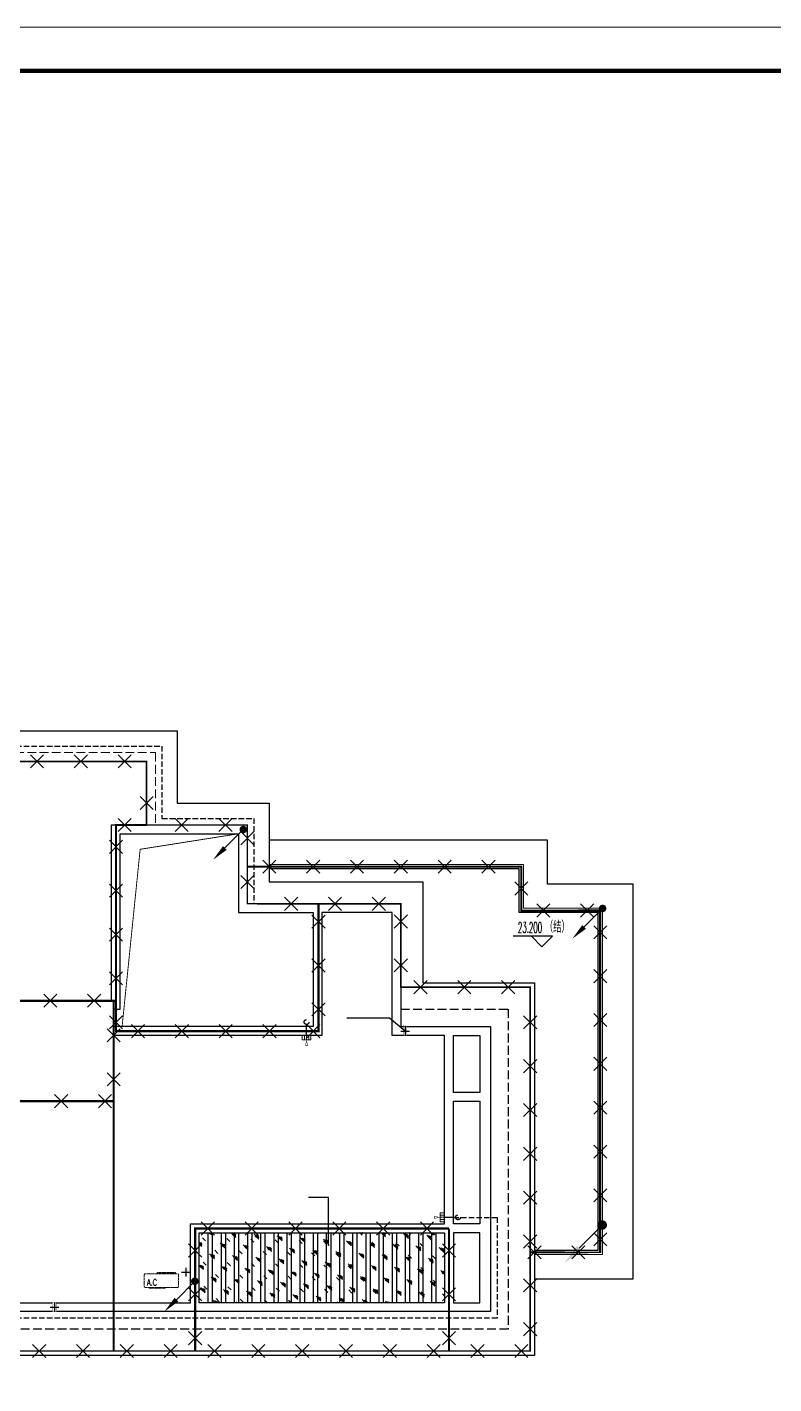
# Model space of a CAD drawing. Extents: x 3002737 to 4077523, y -995787 to -7267.
# Drawn here: x 3168012 to 3185049, y -729735 to -698787 of the extents above; entities that cross this region are included whole.
import ezdxf

# ---------------------------------------------------------------- set-up
doc = ezdxf.new("R2010")
doc.units = 0
doc.header["$LTSCALE"] = 1000
doc.header["$MEASUREMENT"] = 0
for name, pattern in [('#P_--_20B1_001_t3$0$DASH', [0.35, 0.25, -0.1]), ('__DASH', [0.35, 0.25, -0.1]), ('DASH', [0.35, 0.25, -0.1])]:
    doc.linetypes.add(name, pattern=pattern)
doc.layers.get('0').update_dxf_attribs({"linetype": 'CONTINUOUS'})
for name, color, linetype in [('!!电气', 1, 'CONTINUOUS'), ('$RECOVER_210609100354-0', 7, 'CONTINUOUS'), ('DIM_ELEV', 3, 'CONTINUOUS'), ('DIM_LEAD', 3, 'CONTINUOUS'), ('LWIRE', 4, 'CONTINUOUS'), ('ROOF', 183, 'CONTINUOUS'), ('VPIPE-凝结', 150, 'CONTINUOUS'), ('VPIPE-雨水', 4, 'DASH'), ('WIRE-避雷', 4, 'CONTINUOUS'), ('保温', 6, 'CONTINUOUS'), ('机电标识类', 1, 'CONTINUOUS'), ('污水', 3, 'CONTINUOUS'), ('看线', 185, 'CONTINUOUS')]:
    doc.layers.add(name, color=color, linetype=linetype)
for name, color, linetype, lineweight in [('图框', 147, 'CONTINUOUS', 20), ('平面-分水线', 189, 'CONTINUOUS', 15), ('平面-栏杆', 56, 'CONTINUOUS', 15), ('平面-看线', 252, 'CONTINUOUS', 15), ('平面-空调预留孔', 252, 'CONTINUOUS', 15), ('空调', 76, 'CONTINUOUS', 13)]:
    doc.layers.add(name, color=color, linetype=linetype, lineweight=lineweight)
doc.styles.add('_TCH_DIM', font='SIMPLEX', dxfattribs={"bigfont": 'GBCBIG'})
doc.styles.get("Standard").update_dxf_attribs({"font": 'gbenor.shx', "bigfont": 'gbcbig.shx'})

# ---------------------------------------------------------------- blocks, each defined once
blk = doc.blocks.new('rtyryrtyeeretee')
at = {"layer": '平面-空调预留孔', "color": 252, "linetype": 'DASH', "ltscale": 0.1}
for p, q in [((669748.8674389471, 343882.007023841), (669748.8674389471, 343872.007023841)), ((669758.8674389471, 343862.007023841), (670111.7031072036, 343862.007023841)), ((670121.7031072036, 343872.007023841), (670121.7031072036, 343882.007023841))]:
    blk.add_line(p, q, dxfattribs=at)
blk.add_lwpolyline([(670402.0143738759, 343882.0070238413), (669662.0143738759, 343882.007023841, -0.414213562373517), (669642.0143738759, 343902.007023841), (669642.0143738764, 344172.007023841, -0.414213562372746), (669662.0143738764, 344192.007023841), (670402.0143738755, 344192.007023841, -0.4142135623727947), (670422.0143738755, 344172.007023841), (670422.0143738759, 343902.0070238415, -0.4142135623733224)], format="xyb", close=True, dxfattribs=at)
blk.add_lwpolyline([(670352.8023801355, 344221.1163422599), (669932.984234771, 344221.1163422599), (669932.984234771, 344206.0022866031), (670352.8023801355, 344206.0022866031)], close=True, dxfattribs=at)
for centre, start, end in [((669758.8674389471, 343872.007023841), 180, 270), ((670111.7031072036, 343872.007023841), 270, 0)]:
    blk.add_arc(centre, 10, start, end, dxfattribs=at)
at = {"layer": '平面-空调预留孔', "color": 252, "linetype": 'DASH', "ltscale": 0.1, "style": '_TCH_DIM', "width": 0.7058823529411765}
blk.add_text('A.C', height=146.88, dxfattribs=at).set_placement((669701.4101996182, 343921.6318135191))
blk = doc.blocks.new('DFSFSF')
at = {"layer": '平面-分水线'}
for p, q in [((697141.9143252881, 775567.7311356195), (697141.9143252881, 775667.5561356199)), ((697342.3369560526, 775667.5561356199), (697142.6869560517, 775667.5561356199)), ((697193.1069603423, 775567.7311356195), (697193.1069603423, 775667.5561356199)), ((697242.5119560522, 775567.7311356195), (697242.5119560522, 775667.5561356199)), ((697291.916951762, 775567.7311356195), (697291.916951762, 775667.5561356199)), ((697342.3369560526, 775667.5561356199), (697342.3369560526, 775567.7311356195)), ((697342.3369560526, 775567.7311356195), (697342.3369560526, 775667.5561356199)), ((697342.3369560526, 775567.7311356195), (697142.6869560517, 775567.7311356195))]:
    blk.add_line(p, q, dxfattribs=at)
blk = doc.blocks.new('DFGDGDGD')
at = {"layer": '平面-分水线', "const_width": 10}
blk.add_lwpolyline([(697267.5119560522, 775440.6606483405), (697242.5119560522, 775540.6606483405), (697217.5119560522, 775440.6606483405)], close=True, dxfattribs=at)
blk.add_blockref('DFSFSF', (0, 0))
blk = doc.blocks.new('GDGDGDRGDR')
at = {"linetype": '__DASH', "ltscale": 0.1}
blk.add_wipeout([(425935.0893827186, 371498.33181868016), (425734.9359355549, 371498.33181859215), (425734.9359352478, 371418.331818531), (425935.08938238653, 371418.3318185004)], dxfattribs=at).dxf.layer = '污水'
at = {"layer": '机电标识类', "color": 250, "linetype": 'DASH', "ltscale": 400}
for p, q in [((425935.0893824034, 371458.3318185734), (425734.9359355539, 371458.3318185735)), ((425834.8193114293, 371358.3318185735), (425834.8193114294, 371558.3318185735))]:
    blk.add_line(p, q, dxfattribs=at)
at = {"layer": '污水', "linetype": '__DASH', "ltscale": 0.1, "const_width": 10}
blk.add_lwpolyline([(425935.0893824034, 371498.3318185734), (425734.9359355539, 371498.3318185735), (425734.9359355539, 371418.3318185735), (425935.0893824033, 371418.3318185734)], close=True, dxfattribs=at)
blk = doc.blocks.new('GDGDFDS')
at = {"layer": '保温', "linetype": 'Continuous', "ltscale": 10}
h = blk.add_hatch(dxfattribs=at)
h.set_pattern_fill('玻璃1', color=132, scale=50, style=0)
h.set_pattern_definition([(45, (100, 20), (-244.9417890030201, 244.9417890030201), [112, -288]), (45, (148, 40), (-244.9417890030201, 244.9417890030201), [48, -352]), (45, (100, 40), (-244.9417890030201, 244.9417890030201), [80, -320]), (45, (124, 20), (268.7005768508881, -268.7005768508881), [100, -300]), (45, (100, 0), (-244.9417890030201, 244.9417890030201), [160, -240]), (45, (100, 60), (-244.9417890030201, 244.9417890030201), [40, -360])])
h.paths.add_polyline_path([(429816.6387731368, 209506.9320951914), (429816.6387731368, 211106.9481932656), (424216.5786592269, 211107.0174670814), (424216.5786592269, 209507.0013690073)])
at = {"layer": '保温', "color": 252, "linetype": 'Continuous', "ltscale": 10, "true_color": 0x939598}
for p, q in [((424416.5786451383, 211107.0174653204), (424416.5786733155, 209507.0013672462)), ((424516.5786451383, 211107.0174670815), (424516.5786733155, 209507.0013690073)), ((424716.5786451387, 211106.9979751434), (424716.5786733159, 209506.9818770693)), ((424816.5786451387, 211106.9979769045), (424816.5786733159, 209506.9818788304)), ((425016.5786451388, 211106.9914819399), (425016.578673316, 209506.9753838657)), ((425116.5786451388, 211106.991483701), (425116.578673316, 209506.9753856268)), ((425316.5786451389, 211106.9849887363), (425316.5786733161, 209506.9688906622)), ((425416.5786451389, 211106.9849904974), (425416.5786733161, 209506.9688924233)), ((425616.578645139, 211106.9784955328), (425616.5786733162, 209506.9623974587)), ((425716.578645139, 211106.9784972939), (425716.5786733162, 209506.9623992197)), ((425916.5786451384, 211107.0174917362), (425916.5786733156, 209507.0013936621)), ((426016.5786451384, 211107.0174934973), (426016.5786733156, 209507.0013954232)), ((426216.5786451393, 211106.9655091257), (426216.5786733165, 209506.9494110516)), ((426316.5786451393, 211106.9655108868), (426316.5786733165, 209506.9494128127)), ((426516.5786451394, 211106.9590159222), (426516.5786733166, 209506.942917848)), ((426616.5786451394, 211106.9590176833), (426616.5786733166, 209506.9429196091)), ((426816.5786451395, 211106.9525227187), (426816.5786733167, 209506.9364246445)), ((426916.5786451395, 211106.9525244797), (426916.5786733167, 209506.9364264056)), ((427116.5786451396, 211106.9460295151), (427116.5786733169, 209506.929931441)), ((427216.5786451396, 211106.9460312762), (427216.5786733169, 209506.929933202)), ((427416.5786451384, 211107.0175181521), (427416.5786733156, 209507.001420078)), ((427516.5786451384, 211107.0175199132), (427516.5786733156, 209507.0014218391)), ((427716.5786451399, 211106.933043108), (427716.5786733172, 209506.9169450339)), ((427816.5786451399, 211106.9330448691), (427816.5786733172, 209506.916946795)), ((428016.5786451385, 211107.0175287185), (428016.5786733157, 209507.0014306443)), ((428116.5786451385, 211107.0175304796), (428116.5786733157, 209507.0014324054)), ((428316.5786451402, 211106.920056701), (428316.5786733174, 209506.9039586268)), ((428416.5786451402, 211106.920058462), (428416.5786733174, 209506.9039603879)), ((428616.5786451384, 211107.0175392848), (428616.5786733156, 209507.0014412107)), ((428716.5786451384, 211107.0175410459), (428716.5786733156, 209507.0014429718)), ((428916.5786451403, 211106.9070702939), (428916.5786733176, 209506.8909722197)), ((429016.5786451403, 211106.9070720549), (429016.5786733176, 209506.8909739808)), ((429216.5786451405, 211106.9005770904), (429216.5786733177, 209506.8844790162)), ((429316.5786451405, 211106.9005788514), (429316.5786733177, 209506.8844807773)), ((429516.5786451406, 211106.8940838868), (429516.5786733178, 209506.8779858127)), ((429616.5786451406, 211106.8940856479), (429616.5786733178, 209506.8779875737))]:
    blk.add_line(p, q, dxfattribs=at)
blk = doc.blocks.new('A$C1F33016B')
at = {"layer": '$RECOVER_210609100354-0', "color": 252, "const_width": 8}
blk.add_lwpolyline([(38849.99999452196, 6999.9999988419), (36150.00000426173, 6999.9999988419), (36150.00000426173, 4699.999998799525), (38849.99999452196, 4699.999998799525)], close=True, dxfattribs=at)
at = {"color": 252, "const_width": 20}
blk.add_lwpolyline([(39041.42135833949, 6399.999994003912), (39453.92135829851, 10445.49999882374), (41700.00006082188, 10799.99999900162)], dxfattribs=at)
at = {"layer": 'DIM_ELEV', "color": 251}
for p, q in [((48858.46384417266, 8462.932664352003), (47966.21346077323, 8462.932664352003)), ((48618.46384417266, 8222.932664352003), (48378.46384417266, 8462.932664352003)), ((48618.46384417266, 8222.932664352003), (48858.46384417266, 8462.932664352003))]:
    blk.add_line(p, q, dxfattribs=at)
at = {"layer": 'DIM_LEAD', "color": 252}
for p, q in [((45144.57870209496, 6590.498643837404), (44166.07870209496, 6590.498643837404)), ((43748.49348537251, 2503.498643837404), (43297.07214064524, 2503.498643837404)), ((43748.49349053204, 1417.498842426809), (43748.49348537251, 2503.498643837404)), ((43748.49349053204, 1417.498842426809), (43748.49348537251, 2503.498643837404)), ((43748.49349053204, 1417.498842426809), (43748.49348537251, 2503.498643837404)), ((43748.49349053204, 1417.498842426809), (43748.49348537251, 2503.498643837404))]:
    blk.add_line(p, q, dxfattribs=at)
at = {"layer": 'DIM_LEAD', "color": 252, "const_width": 20}
blk.add_lwpolyline([(43748.49349057954, 1407.498842426809, 1), (43748.49349048454, 1427.498842426809, 1)], format="xyb", close=True, dxfattribs=at)
blk.add_lwpolyline([(43748.49349057954, 1407.498842426809, 1), (43748.49349048454, 1427.498842426809, 1)], format="xyb", close=True, dxfattribs=at)
blk.add_lwpolyline([(43748.49349057954, 1407.498842426809, 1), (43748.49349048454, 1427.498842426809, 1)], format="xyb", close=True, dxfattribs=at)
blk.add_lwpolyline([(43748.49349057954, 1407.498842426809, 1), (43748.49349048454, 1427.498842426809, 1)], format="xyb", close=True, dxfattribs=at)
at = {"layer": 'ROOF', "color": 252, "ltscale": 0.8}
for points in [[(27249.98847149499, 1900.000006468967), (27249.98863871954, 6899.999991594814), (29100.00004994497, 6899.999991710298), (29100.00004963577, 9699.999991236487), (32600.00004876032, 9699.999991323333), (32600.00004871562, 11499.99999907031), (34700.00106946845, 11499.99999892991), (34700.00106958486, 13150.00000285031), (40299.99904567283, 13149.9999984121), (40299.99904424231, 11499.9999989341), (42400.00006067008, 11499.9999990568), (42400.00006077252, 9699.99999118247), (45900.00006058626, 9699.999991131015), (45900.00018081442, 7400.001628744882), (46600.00018126238, 7400.001628465019)], [(39600.00006019697, 10999.9999990263), (39600.00006019697, 12449.99999882351), (35400.00005926006, 12449.99999882351), (35400.00005926006, 10999.9999990263), (36200.00005917531, 10999.9999990263), (36200.00006137043, 8400.27025674237), (34200.20408972166, 8400.270255054114), (34200.20408972166, 8999.999999580905), (29800.00005914178, 8999.999999580905), (29800.00005914178, 6199.999999793712), (27949.98863872234, 6199.999999749474), (27949.98863872234, 1900.068179056048), (34400.04295058083, 1899.931803827174), (34400.04240705445, 99.99999998975545), (40599.9575778814, 100.0000000107102), (40599.95812140778, 1899.939857619116), (46400.01147988439, 1900.062273277901), (46400.00056727789, 6199.99999175407), (45200.00005907286, 6199.999992233701), (45200.00006029941, 8999.99999114126), (43600.00006028265, 8999.99999120878), (43600.00006022304, 6199.999999791384), (38849.99999452196, 6199.999999791384)], [(38800.00006019697, 6999.9999988419), (38800.00006019697, 10999.9999990263), (39600.00006019697, 10999.9999990263)], [(38850.02252044249, 6799.996107412968), (39000.00006027427, 6799.995862165), (39000.00005986635, 10799.99999900162), (41700.00006082188, 10799.99999896553), (41700.0000607986, 8999.99879467301), (43400.00006035343, 8999.99879463669), (43400.00006029755, 6399.999992001802), (38850.00005673245, 6399.999997232575)], [(48450.00003846548, 649.9999970309436), (50699.99999928474, 649.9999896022491), (50699.9999994617, 9649.99395020958), (48749.99999763817, 9650.018115234096), (48749.9999975739, 10649.9999912614), (42400.00006071851, 10649.99999139784)], [(48450.00004991237, 1299.999996865634), (49899.99999929685, 1299.999991850462), (49899.99999944866, 9000.002676410135), (48099.99999768008, 9000.026841434184), (48099.99999761581, 9999.99999127537), (42400.00006075576, 9999.999991397839)], [(46600.00018126238, 7400.001628465019), (48449.98877907172, 7400.001627369784), (48450.00007808954, 2899.999998201616), (48450.00007808954, 2899.999998201616), (48450.00000764616, -1099.999999482883), (26550.00008945167, -1099.999999482883), (26550.00008389354, 99.99999419599771), (25000.0000571236, 99.99999852571636)], [(45400.00004702806, 7300.001595500857), (48350.00006422121, 7300.001635620371), (48350.00000940822, -999.9999994828831), (26650.00008898787, -999.9999994828831), (26650.00008343067, 199.9999939166009), (25000.000057403, 199.9999985257164)], [(45400.00004702806, 7300.001595500857), (45400.00005926751, 6399.999992154073), (47449.99999941699, 6400.000001535285), (47449.99999941699, -99.99999948288314), (27550.00007612817, -100.0000007869676), (27550.00007612817, 1899.999997639563), (27249.98863871954, 1899.999998943415)], [(46600.00005955249, 6199.999988187104), (47199.98555797525, 6199.999775056262), (47199.98994026892, 4899.99999251496), (46600.00005848892, 4900.000007299008), (46600.00005955249, 6199.999988187104)], [(47199.99061446823, 4700.000005535781), (47200.00005325861, 1899.999984931201), (46600.00005603395, 1900.000013988931), (46600.00005848892, 4699.999992142897), (47199.99061446823, 4700.000005535781)]]:
    blk.add_lwpolyline(points, dxfattribs=at)
at = {"layer": 'ROOF', "color": 252, "linetype": '__DASH', "ltscale": 0.8}
blk.add_lwpolyline([(45400.00005382765, 6799.999736199155), (47849.98901562393, 6800.00252925558), (47850.00001821294, -499.9999994828831), (27150.0000866726, -499.9999994828831), (27150.0000811154, 699.9999925198499), (25000.00005879998, 699.9999985257164)], dxfattribs=at)
at = {"layer": 'ROOF', "color": 252, "ltscale": 0.8}
for points in [[(40799.93324691989, 100.0000005171169), (40799.93324691989, 1699.87757561449), (46399.99343711976, 1700.016098590568), (46399.99342971016, 100.0000005171169)], [(47199.99343796819, 1699.999991441611), (46599.99343796819, 1699.999991441611), (46599.99343796819, 100.0000000004657), (47199.99343796819, 100.0000000004657)]]:
    blk.add_lwpolyline(points, close=True, dxfattribs=at)
at = {"layer": 'VPIPE-凝结', "color": 252}
for p, q in [((43250.01285656728, 6199.999999795575), (43250.01282322686, 6449.999906104757)), ((46400.01090591028, 2050.075069551356), (46650.01081221923, 2050.075036210474))]:
    blk.add_line(p, q, dxfattribs=at)
at = {"layer": 'VPIPE-雨水', "color": 252}
for centre in [(43250.05453278124, 6504.999890289502), (46705.01079640444, 2050.116745764622)]:
    blk.add_circle(centre, 55, dxfattribs=at)
at = {"layer": '平面-栏杆', "color": 251, "true_color": 0x636466}
for points in [[(48450.00004815124, 1199.999996865634), (49999.99999929499, 1199.999991504475), (49999.99999945052, 9100.001333917491), (48199.99999767356, 9100.025498942006), (48199.99999760929, 10099.99999127304), (42400.00006075017, 10099.99999139784)], [(48450.00004903134, 1249.999996865634), (49949.99999929592, 1249.999991677701), (49949.99999944959, 9050.002005163813), (48149.99999767728, 9050.026170188095), (48149.99999761209, 10049.99999127421), (42400.00006075203, 10049.99999139784)]]:
    blk.add_lwpolyline(points, dxfattribs=at)
at = {"layer": '平面-看线', "linetype": 'DASH', "ltscale": 0.8}
blk.add_lwpolyline([(27550.00007612817, 1899.999997639563), (27749.98863871954, 1899.999998943415), (27749.98863871954, 6399.999991626013), (29600.00005000085, 6399.999991741264), (29600.00004969072, 9199.999991248827), (33100.00004877243, 9199.99999133544), (33100.00004872773, 10999.99999903701), (35200.00106943399, 10999.99999889685), (35200.00106954947, 12650.00000245403), (39799.99904523976, 12649.99999880837), (39799.99904380925, 10999.99999890476), (41900.00006069802, 10999.9999990277), (41900.00006080046, 9199.999991189688), (45400.00006038696, 9199.999991138466), (45400.000059627, 7300.001595500857)], dxfattribs=at)
at = {"layer": '机电标识类', "color": 250, "linetype": 'DASH', "ltscale": 400}
for p, q in [((40399.95552081009, 799.991952399374), (40599.95552081009, 799.9917582281632)), ((40499.9554063729, 699.9920267959824), (40499.95566322142, 899.9918125957483))]:
    blk.add_line(p, q, dxfattribs=at)
at = {"layer": '看线', "color": 252, "linetype": '#P_--_20B1_001_t3$0$DASH', "ltscale": 0.5}
blk.add_lwpolyline([(32950.00004877243, 9199.999991331715), (32950.000048724, 11149.99999904679), (35050.00106944423, 11149.99999890663), (35050.00106956065, 12800.00000257278), (39949.99904536922, 12799.99999868963), (39949.9990439387, 11149.99999891361), (42050.00006068964, 11149.99999903631), (42050.00006079022, 9199.999991187593)], dxfattribs=at)
at = {"layer": '空调', "color": 1, "linetype": 'DASH', "const_width": 2}
blk.add_lwpolyline([(40549.95552081009, 799.9920326166321, -0.999999145628318), (40449.95552081009, 799.9919038566295, -0.9999991456387952), (40549.95552081009, 799.991806771257)], format="xyb", dxfattribs=at)
at = {"xscale": -1}
for name, p in [('DFGDGDGD', (740492.5248126197, -769467.5561358242)), ('GDGDFDS', (470616.5721406448, -209407.0013561628))]:
    blk.add_blockref(name, p, dxfattribs=at)
at = {"rotation": 270}
blk.add_blockref('DFGDGDGD', (-729267.5452297092, 699292.5870256035), dxfattribs=at)
at = {"color": 252}
blk.add_blockref('rtyryrtyeeretee', (-630093.5397857446, -343428.8808007177), dxfattribs=at)
at = {"layer": 'DIM_ELEV', "color": 7, "style": '_TCH_DIM'}
for s, height, width, p in [('23.200', 238, 0.4941176470588236, (48070.39930429775, 8543.012664352078)), ('（结）', 270.0709219858156, 0.7, (48686.39930429775, 8543.012664352078))]:
    blk.add_text(s, height=height, dxfattribs=dict(at, width=width)).set_placement(p)
at = {"xscale": -1, "rotation": 270.0000000002001}
for p in [(-325958.3317578183, -419534.8193129345), (-333958.3266229182, -425834.8172549459)]:
    blk.add_blockref('GDGDGDRGDR', p, dxfattribs=at)
at = {"layer": 'DIM_LEAD', "color": 252}
blk.add_line((45499.99485756829, 6299.997942011803), (45144.57870209496, 6590.498643837404), dxfattribs=at)
at = {"layer": 'DIM_LEAD', "color": 252, "const_width": 20}
for points in [[(45507.73757214844, 6293.669405773049, 1), (45492.25214298721, 6306.326478250325, 1)], [(37496.82968644239, -9.484153082594275, 1), (37503.1702984944, 9.484153083292767, 1)]]:
    blk.add_lwpolyline(points, format="xyb", close=True, dxfattribs=at)
at = {"layer": '看线', "color": 252, "linetype": '#P_--_20B1_001_t3$0$DASH', "ltscale": 0.5}
blk.add_lwpolyline([(46600.00005616527, 2049.998721837997), (47599.98901122157, 2050.001260124845), (47600.00002261624, -249.9999994828831), (27400.00008551404, -249.9999994828831), (27400.00007995777, 949.9999918215908), (25000.00005949847, 949.9999985257164)], dxfattribs=at)
blk = doc.blocks.new('$TelecSys$00000080')
for p, q in [((-0.7000000000007276, -0.7000000000007276), (0, 0)), ((0.1041666666678793, 0.1041666666660603), (0.1041666666678793, 0.1041666666660603)), ((-0.1041666666678793, -0.1041666666660603), (-0.1041666666678793, -0.1041666666660603))]:
    blk.add_line(p, q)
at = {"const_width": 0.1425}
blk.add_lwpolyline([(0.07125000000087311, 0, 1), (-0.07125000000087311, 0, 1)], format="xyb", close=True, dxfattribs=at)
blk.add_solid([(-0.6300000000010186, -0.7700000000004366), (-0.7700000000004366, -0.6299999999991996), (-1.150000000001455, -1.149999999999636)])
at = {"width": 0.8, "flags": 9}
blk.add_attdef('A', (0, 0), '', height=2e-05, rotation=180, dxfattribs=at)
blk = doc.blocks.new('$TelecSys$00000009')
for p, q in [((-0.5, 0.5), (0.5, -0.5)), ((0.5, 0.5), (-0.5, -0.5))]:
    blk.add_line(p, q)

msp = doc.modelspace()

# ---------------------------------------------------------------- block references
at = {"layer": '!!电气'}
msp.add_blockref('A$C1F33016B', (3131137.444530171, -727986.374222144), dxfattribs=at)

# ---------------------------------------------------------------- next in the draw order: linework, layer by layer
at = {"layer": 'WIRE-避雷', "color": 4}
for points, const_width in [([(3132787.444520009, -728986.3742216269), (3154487.444440429, -728986.3743221029), (3154487.444445985, -727786.3742282274), (3157787.444613602, -727786.3742129451), (3157787.444619159, -728986.3742216269), (3179487.44453958, -728986.3742216269), (3179487.4444267, -720686.3725865236), (3176537.444577199, -720686.3726266432), (3176537.444590558, -718786.3742310056), (3173037.444590972, -718786.3742312049), (3173037.444590869, -716986.3742231163), (3170737.444590368, -716986.3742231163), (3170737.444590368, -715536.3742233205), (3166537.444589431, -715536.3742233205), (3166537.444589431, -716986.3742231177), (3164237.444578899, -716986.374223175), (3164237.444578944, -718786.3742308086), (3160737.444579862, -718786.374231196), (3160737.444580172, -721586.3742304028), (3158887.433168891, -721586.374230518), (3158887.433198232, -726086.3742232006), (3156137.444590088, -726086.3742232006)], 35), ([(3173537.444590877, -717936.3742307462), (3173037.444590923, -717936.3742307748), (3179287.444527783, -717936.3742308698), (3179287.444527849, -718936.3480519559), (3181087.444529621, -718936.3722169802), (3181087.444529467, -726736.3742304663), (3179487.444554438, -726736.3773988998)], 50)]:
    msp.add_lwpolyline(points, dxfattribs=dict(at, const_width=const_width))
at = {"layer": 'WIRE-避雷', "const_width": 50}
for points in [[(3170737.444590368, -716986.3742231177), (3170040.29311254, -716986.3742231177), (3170040.29311254, -721690.7158871768), (3174659.421739268, -721690.7158871768), (3174659.42173931, -718786.3742309781)], [(3170040.29311254, -720995.8603663687), (3167287.444534433, -720995.8603663687), (3167287.444534433, -723286.3742233445), (3169987.444524693, -723286.3742233445), (3169987.444524693, -720986.3742233021)], [(3177636.696068889, -726192.6497255834), (3171845.397363505, -726192.6497255834), (3171845.397363505, -728986.3742216269)], [(3177636.696068889, -726192.6497255834), (3177636.696068889, -728986.3742216269)]]:
    msp.add_lwpolyline(points, dxfattribs=at)
at = {"layer": 'WIRE-避雷', "color": 4, "linetype": '__DASH', "const_width": 50}
msp.add_lwpolyline([(3169987.444524693, -723304.0246116861), (3169987.444524693, -728986.3742216269)], dxfattribs=at)
at = {"layer": '图框'}
msp.add_lwpolyline([(3116834.978639015, -698786.5741692537), (3200934.978639015, -698786.5741692537), (3200934.978639015, -758186.5741692537), (3116834.978639015, -758186.5741692537)], close=True, dxfattribs=at)
msp.add_lwpolyline([(3116834.978639015, -698786.5741692537), (3200934.978639015, -698786.5741692537), (3200934.978639015, -758186.5741692537), (3116834.978639015, -758186.5741692537)], close=True, dxfattribs=at)
at = {"layer": '图框', "const_width": 100}
msp.add_lwpolyline([(3199934.978639015, -757186.5741692537), (3199934.978639015, -699786.5741692537), (3119334.978639015, -699786.5741692537), (3119334.978639015, -757186.5741692537)], close=True, dxfattribs=at)

# ---------------------------------------------------------------- next in the draw order: block references
at = {"layer": 'LWIRE', "color": 4, "xscale": 300, "yscale": 300, "zscale": 300}
for p, rotation in [((3168237.444590368, -715536.3742233205), 180), ((3169237.444590368, -715536.3742233205), 180), ((3170237.444590368, -715536.3742233205), 180), ((3170737.444590368, -716486.3742231163), 90), ((3171537.444590869, -716986.3742231163), 180), ((3172537.444590869, -716986.3742231163), 180), ((3173037.444590886, -717286.3742312049), 90.0000000032609), ((3173037.444590943, -718286.3742312049), 90.0000000032609), ((3174037.444590558, -718786.3742311478), 180.0000000032607), ((3175037.444590558, -718786.3742310908), 180.0000000032607), ((3176037.444590558, -718786.374231034), 180.0000000032607), ((3176537.444587746, -719186.3726266432), 89.99999959715332), ((3176537.444580715, -720186.3726266432), 89.99999959715332), ((3176987.4444267, -720686.3726205234), 180.0000007792133), ((3177987.4444267, -720686.3726069236), 180.0000007792133), ((3178987.4444267, -720686.3725933237), 180.0000007792133), ((3179487.444437579, -721486.3742216269), 90.00000077921617), ((3179487.444451179, -722486.3742216269), 90.00000077921617), ((3179487.444464779, -723486.3742216269), 90.00000077921617), ((3179487.44447838, -724486.3742216269), 90.00000077921617), ((3179487.44449198, -725486.3742216269), 90.00000077921617), ((3179487.44450558, -726486.3742216269), 90.00000077921617), ((3179487.44451918, -727486.3742216269), 90.00000077921617), ((3179487.44453278, -728486.3742216269), 90.00000077921617)]:
    msp.add_blockref('$TelecSys$00000009', p, dxfattribs=dict(at, rotation=rotation))
at = {"layer": 'LWIRE', "xscale": 300, "yscale": 300, "zscale": 300}
for p, rotation in [((3170237.444590368, -716986.3742231177), 180), ((3170040.29311254, -717486.3742231177), 270), ((3170040.29311254, -718486.3742231177), 270), ((3174659.421739304, -719190.7158871768), 89.99999999916403), ((3170040.29311254, -719486.3742231177), 270), ((3174659.42173929, -720190.7158871768), 89.99999999916403), ((3170040.29311254, -720486.3742231177), 270), ((3174659.421739276, -721190.7158871768), 89.99999999916403), ((3170040.29311254, -721486.3742231177), 270), ((3172136.696068889, -726192.6497255834), 180), ((3173136.696068889, -726192.6497255834), 180), ((3174136.696068889, -726192.6497255834), 180), ((3175136.696068889, -726192.6497255834), 180), ((3176136.696068889, -726192.6497255834), 180), ((3177136.696068889, -726192.6497255834), 180), ((3171845.397363505, -726692.6497255834), 270), ((3177636.696068889, -726692.6497255834), 270), ((3171845.397363505, -727692.6497255834), 270), ((3177636.696068889, -727692.6497255834), 270), ((3171845.397363505, -728692.6497255834), 270), ((3177636.696068889, -728692.6497255834), 270)]:
    msp.add_blockref('$TelecSys$00000009', p, dxfattribs=dict(at, rotation=rotation))
at = {"layer": 'LWIRE', "color": 2}
for name, p, xscale, yscale, zscale in [('$TelecSys$00000080', (3172944.126153237, -717090.2064804924), 600, 600, 600), ('$TelecSys$00000009', (3173537.444590923, -717936.3742307825), 300, 300, 300), ('$TelecSys$00000009', (3174537.444590923, -717936.3742307976), 300, 300, 300), ('$TelecSys$00000009', (3175537.444590923, -717936.3742308128), 300, 300, 300), ('$TelecSys$00000009', (3176537.444590923, -717936.3742308279), 300, 300, 300), ('$TelecSys$00000009', (3177537.444590923, -717936.374230843), 300, 300, 300), ('$TelecSys$00000009', (3178537.444590923, -717936.3742308584), 300, 300, 300), ('$TelecSys$00000080', (3181141.213844578, -718890.8117583676), 600, 600, 600), ('$TelecSys$00000080', (3171837.029391614, -727394.944410074), 600, 600, 600)]:
    msp.add_blockref(name, p, dxfattribs=dict(at, xscale=xscale, yscale=yscale, zscale=zscale))
at = {"layer": 'LWIRE', "color": 2, "xscale": 300, "yscale": 300, "zscale": 300}
for p, rotation in [((3179287.444527816, -718436.3742308698), 270.000000003682), ((3179787.444527803, -718936.3547644627), 359.9992308033879), ((3180787.444527713, -718936.3681894762), 359.9992308033879), ((3181087.444529611, -719436.3722169802), 269.9999999988712), ((3181087.444529592, -720436.3722169802), 269.9999999988712), ((3181087.444529572, -721436.3722169802), 269.9999999988712), ((3181087.444529553, -722436.3722169802), 269.9999999988712), ((3181087.444529532, -723436.3722169802), 269.9999999988712), ((3181087.444529514, -724436.3722169802), 269.9999999988712), ((3181087.444529493, -725436.3722169802), 269.9999999988712), ((3181087.444529475, -726436.3722169802), 269.9999999988712), ((3179587.444529469, -726736.3764912717), 180.0000863563968), ((3180587.444529467, -726736.3749840681), 180.0000863563968)]:
    msp.add_blockref('$TelecSys$00000009', p, dxfattribs=dict(at, rotation=rotation))
at = {"layer": 'LWIRE', "color": 6, "xscale": 300, "yscale": 300, "zscale": 300}
for p, rotation in [((3168540.29311254, -720995.8603663687), 180), ((3169540.29311254, -720995.8603663687), 180), ((3169987.444524693, -721786.3742233445), 90), ((3169987.444524693, -722786.3742233445), 90)]:
    msp.add_blockref('$TelecSys$00000009', p, dxfattribs=dict(at, rotation=rotation))
at = {"layer": 'LWIRE', "xscale": 300, "yscale": 300, "zscale": 300}
for p in [(3170540.29311254, -721690.7158871768), (3171540.29311254, -721690.7158871768), (3172540.29311254, -721690.7158871768), (3173540.29311254, -721690.7158871768), (3174540.29311254, -721690.7158871768)]:
    msp.add_blockref('$TelecSys$00000009', p, dxfattribs=at)
at = {"layer": 'LWIRE', "color": 6, "xscale": 300, "yscale": 300, "zscale": 300}
for p in [(3168787.444534433, -723286.3742233445), (3169787.444534433, -723286.3742233445)]:
    msp.add_blockref('$TelecSys$00000009', p, dxfattribs=at)
at = {"layer": 'LWIRE', "color": 1, "xscale": 750, "yscale": 750, "zscale": 750}
msp.add_blockref('$TelecSys$00000080', (3181134.5159338, -726112.2853449213), dxfattribs=at)
at = {"layer": 'LWIRE', "color": 4, "xscale": 300, "yscale": 300, "zscale": 300}
for p in [(3168287.444619159, -728986.3742216269), (3169287.444619159, -728986.3742216269), (3170287.444619159, -728986.3742216269), (3171287.444619159, -728986.3742216269), (3172287.444619159, -728986.3742216269), (3173287.444619159, -728986.3742216269), (3174287.444619159, -728986.3742216269), (3175287.444619159, -728986.3742216269), (3176287.444619159, -728986.3742216269), (3177287.444619159, -728986.3742216269), (3178287.444619159, -728986.3742216269), (3179287.444619159, -728986.3742216269)]:
    msp.add_blockref('$TelecSys$00000009', p, dxfattribs=at)

doc.saveas('drawing.dxf')
